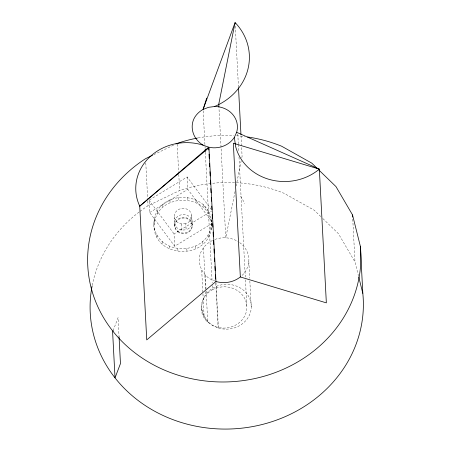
<?xml version="1.0" encoding="UTF-8"?>
<svg xmlns="http://www.w3.org/2000/svg" width="451" height="451" viewBox="0 0 451 451"><rect width="100%" height="100%" fill="white"/><g stroke="black" fill="none" stroke-linecap="round" stroke-linejoin="round"><path stroke-width="0.34" stroke-dasharray="2.25 1.69" d="M153.932 222.98C155.623 187.424 213.915 189.572 211.508 225.878C209.85 261.411 151.502 259.308 153.932 222.98L154.084 225.827L154.343 218.927M211.102 229.931L211.361 223.031M235.039 191.523L225.776 237.812L218.949 107.575M236.149 185.998L241.262 160.438M241.815 157.67L242.091 156.288L240.992 135.283M154.49 221.774C160.128 191.213 211.412 193.829 211.508 225.878M210.955 227.084C205.645 255.627 159.124 256.038 154.236 227.033L154.383 229.88M113.116 330.696L118.055 317.701L119.002 335.775M212.506 240.451A24.856 22.415 -3 0 0 203.44 247.858C194.432 259.229 201.169 277.111 214.789 280.962M205.735 291.617L205.876 294.396C199.201 303.128 201.028 316.083 209.236 323.175M212.308 285.494L212.528 289.7C205.966 293.302 201.253 300.107 201.118 307.706A22.883 20.639 -3 0 0 207.838 322.228L212.584 325.453L218.391 328.007A24.856 22.415 -3 0 0 249.177 315.627A24.856 22.415 -3 0 0 238.528 287.005A24.856 22.415 -3 0 0 205.876 294.396M187.142 176.978L187.791 189.324L212.787 223.025L174.689 246.24L149.687 212.539L149.039 200.193L187.142 176.978L211.728 210.115M149.687 212.539L187.791 189.324M174.689 246.24L174.041 233.894L211.547 211.04M153.785 154.693L174.007 144.934M139.94 211.401A136.676 123.258 -3 0 1 148.041 205.752L179.633 190.502A136.676 123.258 -3 0 1 210.978 183.461M185.818 223.64L181.308 223.938A8.727 7.87 -3 0 1 175.586 212.179A8.727 7.87 -3 0 1 189.848 211.226A8.727 7.87 -3 0 1 185.818 223.64L186.139 229.813L181.635 230.111A8.727 7.87 -3 0 1 175.907 218.352A8.727 7.87 -3 0 1 190.175 217.399A8.727 7.87 -3 0 1 186.139 229.813M212.528 289.7A22.883 20.639 -3 0 1 246.674 304.51A22.883 20.639 -3 0 1 218.104 327.454C208.458 325.588 203.035 316.055 201.197 307.137M320.813 216.598L314.268 210.251L284.13 193.332A136.676 123.258 -3 0 0 211.671 183.388M322.831 218.549L338.442 233.686L355.005 262.031L358.573 276.328M208.385 211.265L203.192 204.703L203.339 207.55M149.039 200.193L174.041 233.894M240.625 196.309L242.83 199.838L244.386 203.632M352.755 219.152L355.005 262.031M248.828 261.518L249.702 278.188M249.848 280.967L251.269 308.056M235.27 26.051L238.461 86.97M237.795 133.941L238.308 143.762M238.342 144.461L238.748 152.179M239.007 157.089L245.293 277.038M245.44 279.845L246.872 307.199M215.984 282.168L218.391 328.007M215.787 283.262L218.104 327.454M211.057 218.977L211.209 221.824M203.153 110.828L205.137 148.706M205.323 152.213L212.162 282.687M208.074 234.791L208.227 237.638M205.284 275.087L206.084 290.371M206.124 291.064L207.725 321.625M203.44 247.858L205.695 290.923M202.708 241.341L202.86 244.194M201.704 270.245L202.905 293.161M202.944 293.855L204.145 316.777M195.982 199.928L196.134 202.775M195.379 246.105L195.531 248.952M191.737 215.629L192.244 225.303M187.475 197.42L187.622 200.267M186.804 248.602L186.951 251.449M177.204 144.111L178.748 173.635M178.788 174.334L179.633 190.502M181.308 223.938L181.635 230.111M178.489 197.408L178.641 200.255M177.818 248.591L177.97 251.438M174.323 216.784L174.83 226.464M169.914 199.906L170.061 202.753M169.311 246.077L169.458 248.929M162.585 204.664L162.732 207.511M162.106 241.308L162.253 244.154M157.219 211.22L157.365 214.067M156.909 234.745L157.061 237.592M145.791 162.879L147.748 200.131M147.781 200.836L148.041 205.752M198.107 137.927A136.676 123.258 -3 0 1 233.708 135.593M236.521 135.768A136.676 123.258 -3 0 1 244.865 136.602M92.229 285.359A136.676 123.258 -3 0 1 139.376 211.829M239.673 242.615A24.856 22.415 -3 0 1 241.398 276.068M214.93 239.425A24.856 22.415 -3 0 1 237.936 241.471M177.733 231.188A8.727 7.87 -3 0 0 192.058 226.701A8.727 7.87 -3 0 0 180.721 217.794A8.727 7.87 -3 0 0 177.733 231.188M177.767 231.848A8.727 7.87 -3 0 0 192.092 227.355A8.727 7.87 -3 0 0 180.755 218.447A8.727 7.87 -3 0 0 177.767 231.848"/><path stroke-width="0.68" d="M206.705 98.093L203.08 109.424C197.25 112.649 192.701 118.309 192.244 125.136A24.856 22.415 -3 0 0 203.136 145.177L208.655 147.178A22.883 20.639 -3 0 0 234.379 137.279L236.657 132.278A22.883 20.639 -3 0 0 214.518 106.532A59.481 53.646 -3 0 0 235.084 22.55L235.157 23.948M113.116 330.696L112.62 331.998L115.028 377.876L120.462 363.579L119.041 336.469M236.657 132.278L319.342 169.131L326.349 302.869L240.344 276.959A24.856 22.415 -3 0 1 215.95 281.475L146.744 339.907L139.737 206.163A50.303 45.365 -3 0 1 149.546 157.168A50.303 45.365 -3 0 1 203.136 145.177M152.523 155.302L145.572 158.656A136.676 123.258 -3 0 0 166.87 371.134A136.676 123.258 -3 0 0 360.355 246.263L352.535 214.935L335.972 186.59L318.851 169.993M175.901 144.016L177.164 143.407A136.676 123.258 -3 0 1 197.414 138.057M214.518 106.532L208.593 107.304L203.08 109.424L235.084 22.55L218.763 104.074L218.91 106.876M317.341 168.527L311.799 163.155L281.661 146.237A136.676 123.258 -3 0 0 247.61 136.974M358.742 277.01L362.824 293.353A136.676 123.258 -3 0 1 221.165 429.019A136.676 123.258 -3 0 1 92.1 286.03M234.379 137.279L235.501 145.932A50.687 45.709 -3 0 0 269.704 179.537A50.687 45.709 -3 0 0 319.342 169.131L233.336 143.221L240.344 276.959M360.355 246.263L362.824 293.353M352.535 214.935L352.643 217.044M238.5 87.669L240.958 134.584M215.95 281.475L208.943 147.736L139.737 206.163L208.655 147.178L208.802 149.986M209.022 154.197L209.247 158.402M209.501 163.313L209.687 166.819M209.946 171.73L210.166 175.941M210.386 180.152L210.606 184.358M210.826 188.569L211.045 192.774M211.305 197.685L211.485 201.191M211.745 206.101L211.931 209.608M212.184 214.518L212.404 218.729M212.663 223.64L212.849 227.146M213.103 232.056L213.323 236.268M213.548 240.473L213.768 244.684M213.988 248.89L214.208 253.101M214.467 258.011L214.648 261.518M214.907 266.428L215.127 270.639M215.347 274.845L215.567 279.056M205.177 149.411L205.29 151.513"/></g></svg>
